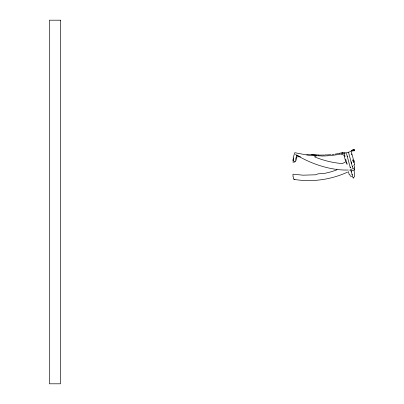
<?xml version="1.0" encoding="UTF-8"?>
<svg xmlns="http://www.w3.org/2000/svg" width="404" height="404" viewBox="0 0 404 404"><rect width="100%" height="100%" fill="white"/><g stroke="black" fill="none" stroke-linecap="round" stroke-linejoin="round"><path stroke-width="0.61" d="M295.576 159.545L296.612 155.52L297.081 155.363M336.981 169.114L336.36 170.119L330.376 172.003L324.771 173.367L317.999 173.851L315.63 174.791L302.98 175.179L292.981 174.19L292.996 175.568A1.111 0.525 -81 0 0 293.031 176.366L292.971 176.467A1.106 0.455 -80.4 0 0 293.137 176.684L293.243 176.76A0.667 0.318 -80.8 0 1 293.395 177.533L293.163 178.497L293.506 178.644A0.556 0.263 -81 0 0 293.658 179.199L294.536 179.467A0.556 0.258 -81 0 0 294.849 179.184M354.54 169.377L354.581 169.847L350.601 170.917L349.758 170.104L354.545 167.736A0.556 0.258 58.9 0 1 354.293 167.296L354.394 166.221A0.667 0.308 58.6 0 0 353.828 165.509L354.576 164.312L354.298 164.251A1.111 0.429 85.9 0 0 354.389 163.317L354.56 161.428L353.475 159.792L351.389 152M347.576 172.129C331.113 179.634 312.464 182.345 294.577 179.477M316.186 156.05L314.448 156.823C323.316 160.489 332.739 162.807 342.299 163.59L345.774 161.858L344.006 155.247L341.355 154.06M351.071 150.808L354.384 149.293L351.44 150.525L352.182 150.652M352.409 150.439L354.207 149.929L353.934 151.046L354.454 150.333A103.177 103.177 0 0 1 345.925 152.879L345.511 152.985A103.166 103.166 0 0 1 322.442 156L308.479 155.287L294.743 152.697L293.117 158.045A0.556 0.444 15 0 0 293.531 158.02L292.966 160.13A0.556 0.455 15 0 0 293.203 159.858L293.445 158.954L293.001 160.726A0.667 0.556 15 0 1 293.354 160.519L292.991 162.267L293.779 162.049A1.111 0.944 15 0 0 295.031 161.539L295.162 161.08A0.667 0.566 15 0 1 295.9 160.777L296.975 156.762L300.526 156.782M341.991 153.076L345.056 152.374M339.739 153.202L342.85 152.571M339.764 153.343L335.179 154.101M331.886 154.52L334.083 154.242M354.086 168.322L354.146 168.311A0.667 0.283 85.2 0 1 354.55 168.594L354.54 169.751L354 170.236L354.586 174.068A0.667 0.651 -15 0 0 354.475 174.498L354.566 174.841A0.556 0.54 -14.9 0 1 354.459 175.326L354.581 176.7L353.475 177.477L353.636 178.073A0.556 0.556 0 0 1 352.96 177.674L352.712 176.73A0.667 0.662 0 0 0 351.909 176.25L351.424 176.285A1.111 1.106 -15 0 1 350.076 175.467L349.975 175.053A0.667 0.662 0 0 0 349.177 174.558L348.369 171.538M330.735 154.636L326.881 154.939M297.294 155.348L297.011 155.363L298.268 155.555M325.104 154.899L326.336 154.838M324.548 155.055L318.382 155.101M318.387 154.959L311.555 154.586M295.506 154.424C310.888 163.963 331.027 170.629 348.283 170.013M316.276 155.202L306.702 154.368M346.142 153.52L346.546 153.737L347.309 156.545M352.318 166.488L352.556 167.357L351.293 162.645M351.228 153.884L351.5 154.899M351.066 161.827L351.207 162.347M351.137 170.877L351.445 172.023M346.551 162.257L347.076 164.276L346.991 163.898M352.844 159.873L353.556 162.539M352.874 160.034L353.444 162.166M348.546 152.424L351.47 163.327M347.162 156.03L350.354 167.948L350.127 167.074M351.339 171.604L352.359 175.437L352.061 174.291M344.208 153.56L345.041 156.631M345.743 159.297L346.243 161.151M346.364 161.605L346.819 163.302M295.036 161.514L294.95 161.878L295.031 161.539M60.494 20.2L49.409 20.2L49.409 383.8L60.494 383.8L60.494 20.2"/></g></svg>
